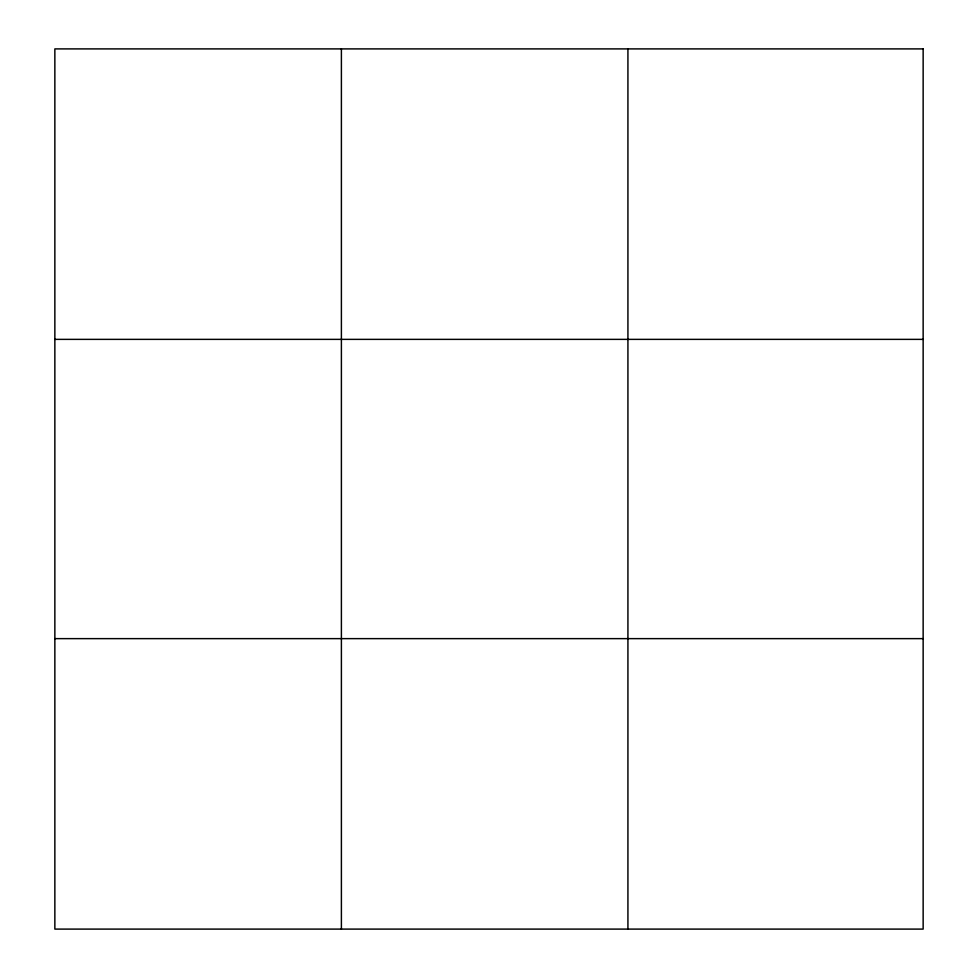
<?xml version="1.0" encoding="UTF-8"?>
<svg xmlns="http://www.w3.org/2000/svg" width="978" height="978" viewBox="0 0 978 978"><rect width="100%" height="100%" fill="white"/><g stroke="black" fill="none" stroke-linecap="round" stroke-linejoin="round"><path stroke-width="1.47" d="M341.395 48.9L341.395 929.1M627.925 48.9L627.925 929.1M54.854 339.366L923.146 339.366M54.854 638.634L923.146 638.634M923.146 48.9L923.146 929.1L54.854 929.1L54.854 48.9L923.146 48.9"/></g></svg>
